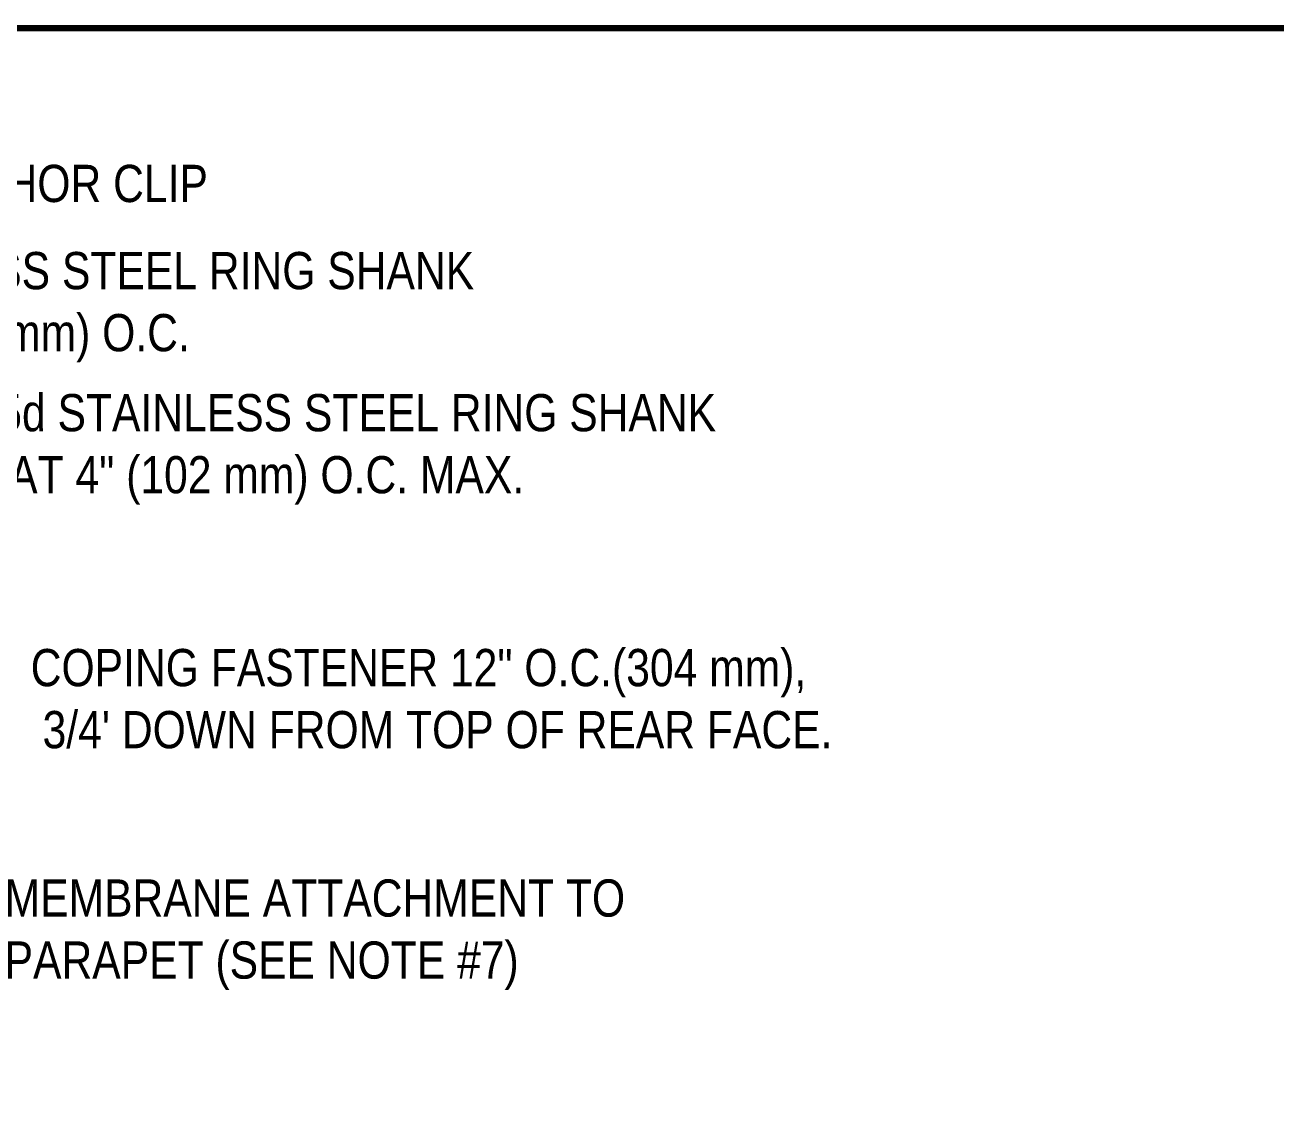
# Model space of a CAD drawing. Header units: inches. Extents: x -763.7 to -743.6, y -96.2 to -79.4.
# Drawn here: x -757.75 to -751.45, y -86.04 to -80.56 of the extents above; entities that cross this region are included whole.
import ezdxf
from ezdxf.enums import TextEntityAlignment as Align

# ---------------------------------------------------------------- set-up
doc = ezdxf.new("R2010")
doc.units = ezdxf.units.IN
doc.header["$MEASUREMENT"] = 0
doc.layers.get('0').update_dxf_attribs({"linetype": 'CONTINUOUS'})
for name, color, linetype in [('FSBP-ANNO-LABEL', 7, 'CONTINUOUS'), ('FSBP-TTLB-BORDER', 7, 'CONTINUOUS'), ('FSBP-TTLB-TEXT', 7, 'CONTINUOUS')]:
    doc.layers.add(name, color=color, linetype=linetype)
doc.styles.add('ARIAL', font='arial.ttf')
doc.styles.add('ARIAL_BOLD', font='')
doc.styles.add('ARIAL_NAR', font='ARIALN.TTF')
doc.styles.get('ARIAL_BOLD').set_extended_font_data('Arial Black')

# ---------------------------------------------------------------- blocks, each defined once
blk = doc.blocks.new('TTLB-ASPHALT_1')
at = {"layer": 'FSBP-TTLB-BORDER', "const_width": 0.0312}
blk.add_lwpolyline([(20, 0), (20, 13), (0, 13), (0, 0)], dxfattribs=at)
at = {"layer": 'FSBP-TTLB-TEXT'}
for tag, height, style, p in [('DETAIL_DESCP_LINE_1', 0.2188, 'ARIAL_BOLD', (9.8327, -0.375)), ('ISSUE_REV_DATE', 0.2188, 'ARIAL', (15.8407, -0.7283)), ('DETAIL_NUMBER', 0.4375, 'ARIAL', (18.4206, -0.8932))]:
    blk.add_attdef(tag, text='', height=height, dxfattribs=dict(at, style=style)).set_placement(p, align=Align.MIDDLE_CENTER)
at = {"layer": 'FSBP-TTLB-TEXT', "style": 'ARIAL'}
blk.add_attdef('ACCPT_SYSTEMS', text='', height=0.2188, dxfattribs=at).set_placement((11.4944, -1.125), align=Align.MIDDLE_LEFT)

msp = doc.modelspace()

# ---------------------------------------------------------------- block references
msp.add_blockref('TTLB-ASPHALT_1', (-763.637, -93.5801))

# ---------------------------------------------------------------- texts
at = {"layer": 'FSBP-ANNO-LABEL', "style": 'ARIAL_NAR'}
msp.add_text('UNA-EDGE COPING AND ANCHOR CLIP', height=0.1875, dxfattribs=at).set_placement((-760.913, -81.3628), align=Align.MIDDLE_LEFT)
at = {"layer": 'FSBP-ANNO-LABEL', "char_height": 0.1875, "attachment_point": 1, "style": 'ARIAL_NAR'}
for s, width, insert in [('\\pt4.5;1-3/4" 5d STAINLESS STEEL RING SHANK NAILS AT 24" (610 mm) O.C.', 4.338355, (-759.7331, -81.7084)), ('\\pt4.5;1-3/4" 5d STAINLESS STEEL RING SHANK NAILS AT 4" (102 mm) O.C. MAX.', 4.338355, (-758.5141, -82.4243)), ('\\pt4.5;COPING FASTENER 12" O.C.(304 mm),\\P 3/4\' DOWN FROM TOP OF REAR FACE.', 4.338355, (-757.7251, -83.709)), ('\\pt4.5;MEMBRANE ATTACHMENT TO PARAPET (SEE NOTE #7)  ', 3.179684, (-757.8565, -84.8701))]:
    msp.add_mtext_dynamic_manual_height_columns(s, width=width, gutter_width=5, heights=[0.5634], dxfattribs=dict(at, insert=insert))

doc.saveas('drawing.dxf')
